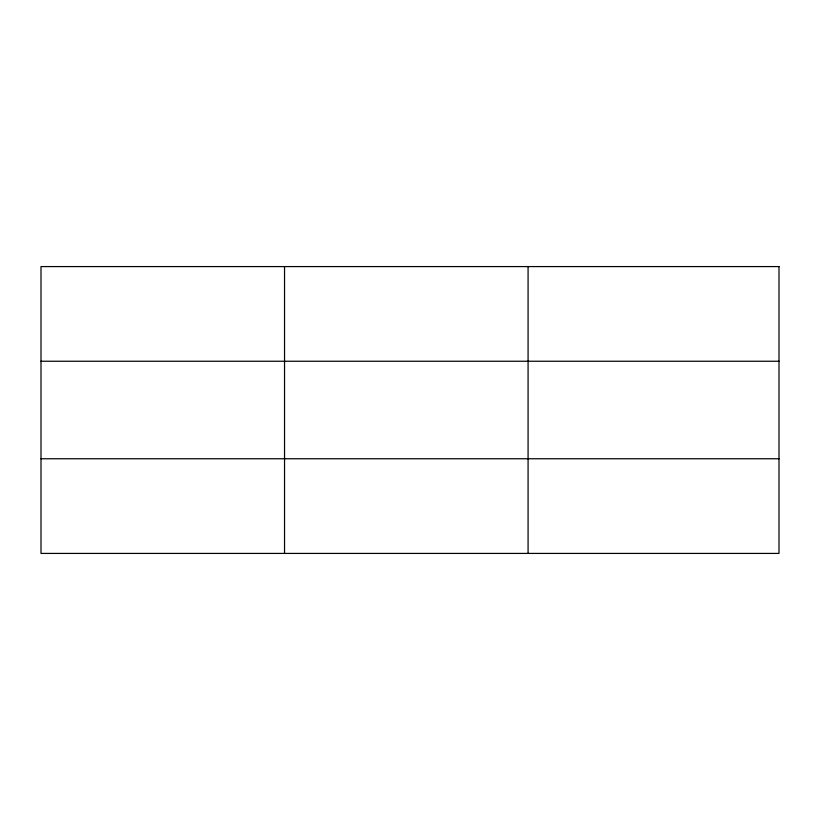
<?xml version="1.0" encoding="UTF-8"?>
<svg xmlns="http://www.w3.org/2000/svg" width="820" height="820" viewBox="0 0 820 820"><rect width="100%" height="100%" fill="white"/><g stroke="black" fill="none" stroke-linecap="round" stroke-linejoin="round"><path stroke-width="1.23" d="M284.54 266.582L284.54 553.418M528.08 266.582L528.08 553.418M41 361.241L779 361.241M41 458.759L779 458.759M779 266.582L779 553.418L41 553.418L41 266.582L779 266.582"/></g></svg>
